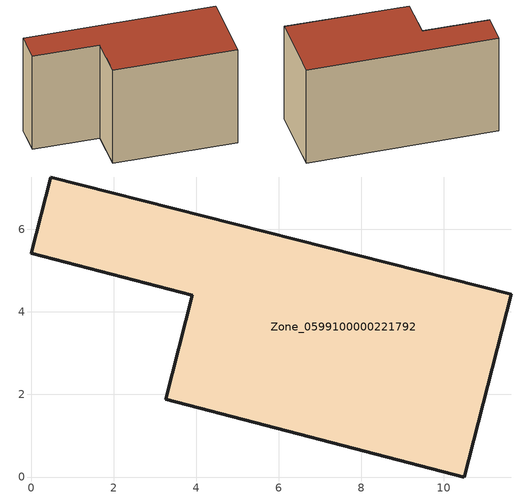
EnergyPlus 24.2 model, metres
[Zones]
Zone_0599100000221792
 floor ground (C_G): 11.64,4.43 10.5,0 3.26,1.88 3.91,4.41 0,5.42 0.47,7.27 z0
 wall outside (C_F): 10.5,0 11.64,4.43 0.47,7.27 0,5.42 3.91,4.41 3.26,1.88 10.5,0 z0:6.48
 roof outside (C_R): 3.26,1.88 10.5,0 11.64,4.43 0.47,7.27 0,5.42 3.91,4.41 z6.48
[BUILDING]
Pand.0599100000221792: North Axis=0; Terrain=City; Loads Convergence Tolerance Value=0.04; Temperature Convergence Tolerance Value=0.4; Solar Distribution=FullExterior; Maximum Number of Warmup Days=25; Minimum Number of Warmup Days=1
[Site:Location]
Rotterdam.The.Hague.AP_ZH_NLD Design_Conditions: Latitude=51.96; Longitude=4.45; Time Zone=1; Elevation=-4.5
[SITE:GROUNDTEMPERATURE:BUILDINGSURFACE]
18, 18, 18, 18, 18, 18, 18, 18, 18, 18, 18, 18
[MATERIAL] Thermal Absorptance=0.9; Solar Absorptance=0.7; Visible Absorptance=0.7
Name | Roughness | Thickness | Conductivity | Density | Specific Heat
G.TI.1946 | MediumSmooth | 0.15 | 1 | 540 | 1210
F.TI.1946 | Rough | 0.3 | 0.857143 | 1920 | 840
R.TI.1946 | MediumRough | 0.2 | 0.1 | 1500 | 1000
[CONSTRUCTION]
C_G: G.TI.1946
C_F: F.TI.1946
C_R: R.TI.1946
[ZONE]
Zone_0599100000221792: Type=1; Multiplier=1; Ceiling Height=Autocalculate; Volume=Autocalculate; Floor Area=autocalculate; Part of Total Floor Area=Yes
[ZONEINFILTRATION:DESIGNFLOWRATE]
Infil_Zone_0599100000221792: Zone or ZoneList or Space or SpaceList=Zone_0599100000221792; Schedule=AlwaysOn; Design Flow Rate Calculation Method=Flow/Area; Flow Rate per Floor Area=0.003; Constant Term Coefficient=1; Temperature Term Coefficient=0; Velocity Term Coefficient=0; Velocity Squared Term Coefficient=0
[HVACTEMPLATE:ZONE:IDEALLOADSAIRSYSTEM]
Zone_0599100000221792: Maximum Heating Supply Air Temperature=50; Minimum Cooling Supply Air Temperature=13; Maximum Heating Supply Air Humidity Ratio=0.0156; Minimum Cooling Supply Air Humidity Ratio=0.0077; Heating Limit=NoLimit; Cooling Limit=NoLimit; Dehumidification Control Type=ConstantSensibleHeatRatio; Cooling Sensible Heat Ratio=0.7; Dehumidification Setpoint=60; Humidification Control Type=None; Humidification Setpoint=30; Outdoor Air Method=None; Outdoor Air Flow Rate per Person=0.00944; Outdoor Air Flow Rate per Zone Floor Area=0; Outdoor Air Flow Rate per Zone=0; Demand Controlled Ventilation Type=None; Outdoor Air Economizer Type=NoEconomizer; Heat Recovery Type=None; Sensible Heat Recovery Effectiveness=0.7; Latent Heat Recovery Effectiveness=0.65
[ZONECONTROL:THERMOSTAT]
ThermostatControl_Zone_0599100000221792: Zone or ZoneList=Zone_0599100000221792; Control Type Schedule=DualSetpointControlType; Control 1=Thermostat_Zone_0599100000221792; Temperature Difference Between Cutout And Setpoint=0
[THERMOSTATSETPOINT:DUALSETPOINT]
Thermostat_Zone_0599100000221792: Heating Setpoint Temperature Schedule=HeatingSetpoint_Zone_0599100000221792; Cooling Setpoint Temperature Schedule=CoolingSetpoint_Zone_0599100000221792
[SCHEDULE:COMPACT]
HeatingSetpoint_Zone_0599100000221792: Through: 12/31, For: AllDays, Until: 24:00, 21
CoolingSetpoint_Zone_0599100000221792: Through: 12/31, For: AllDays, Until: 24:00, 24
DualSetpointControlType: Through: 12/31, For: AllDays, Until: 24:00, 4
AlwaysOn: Through: 12/31, For: AllDays, Until: 24:00, 1
